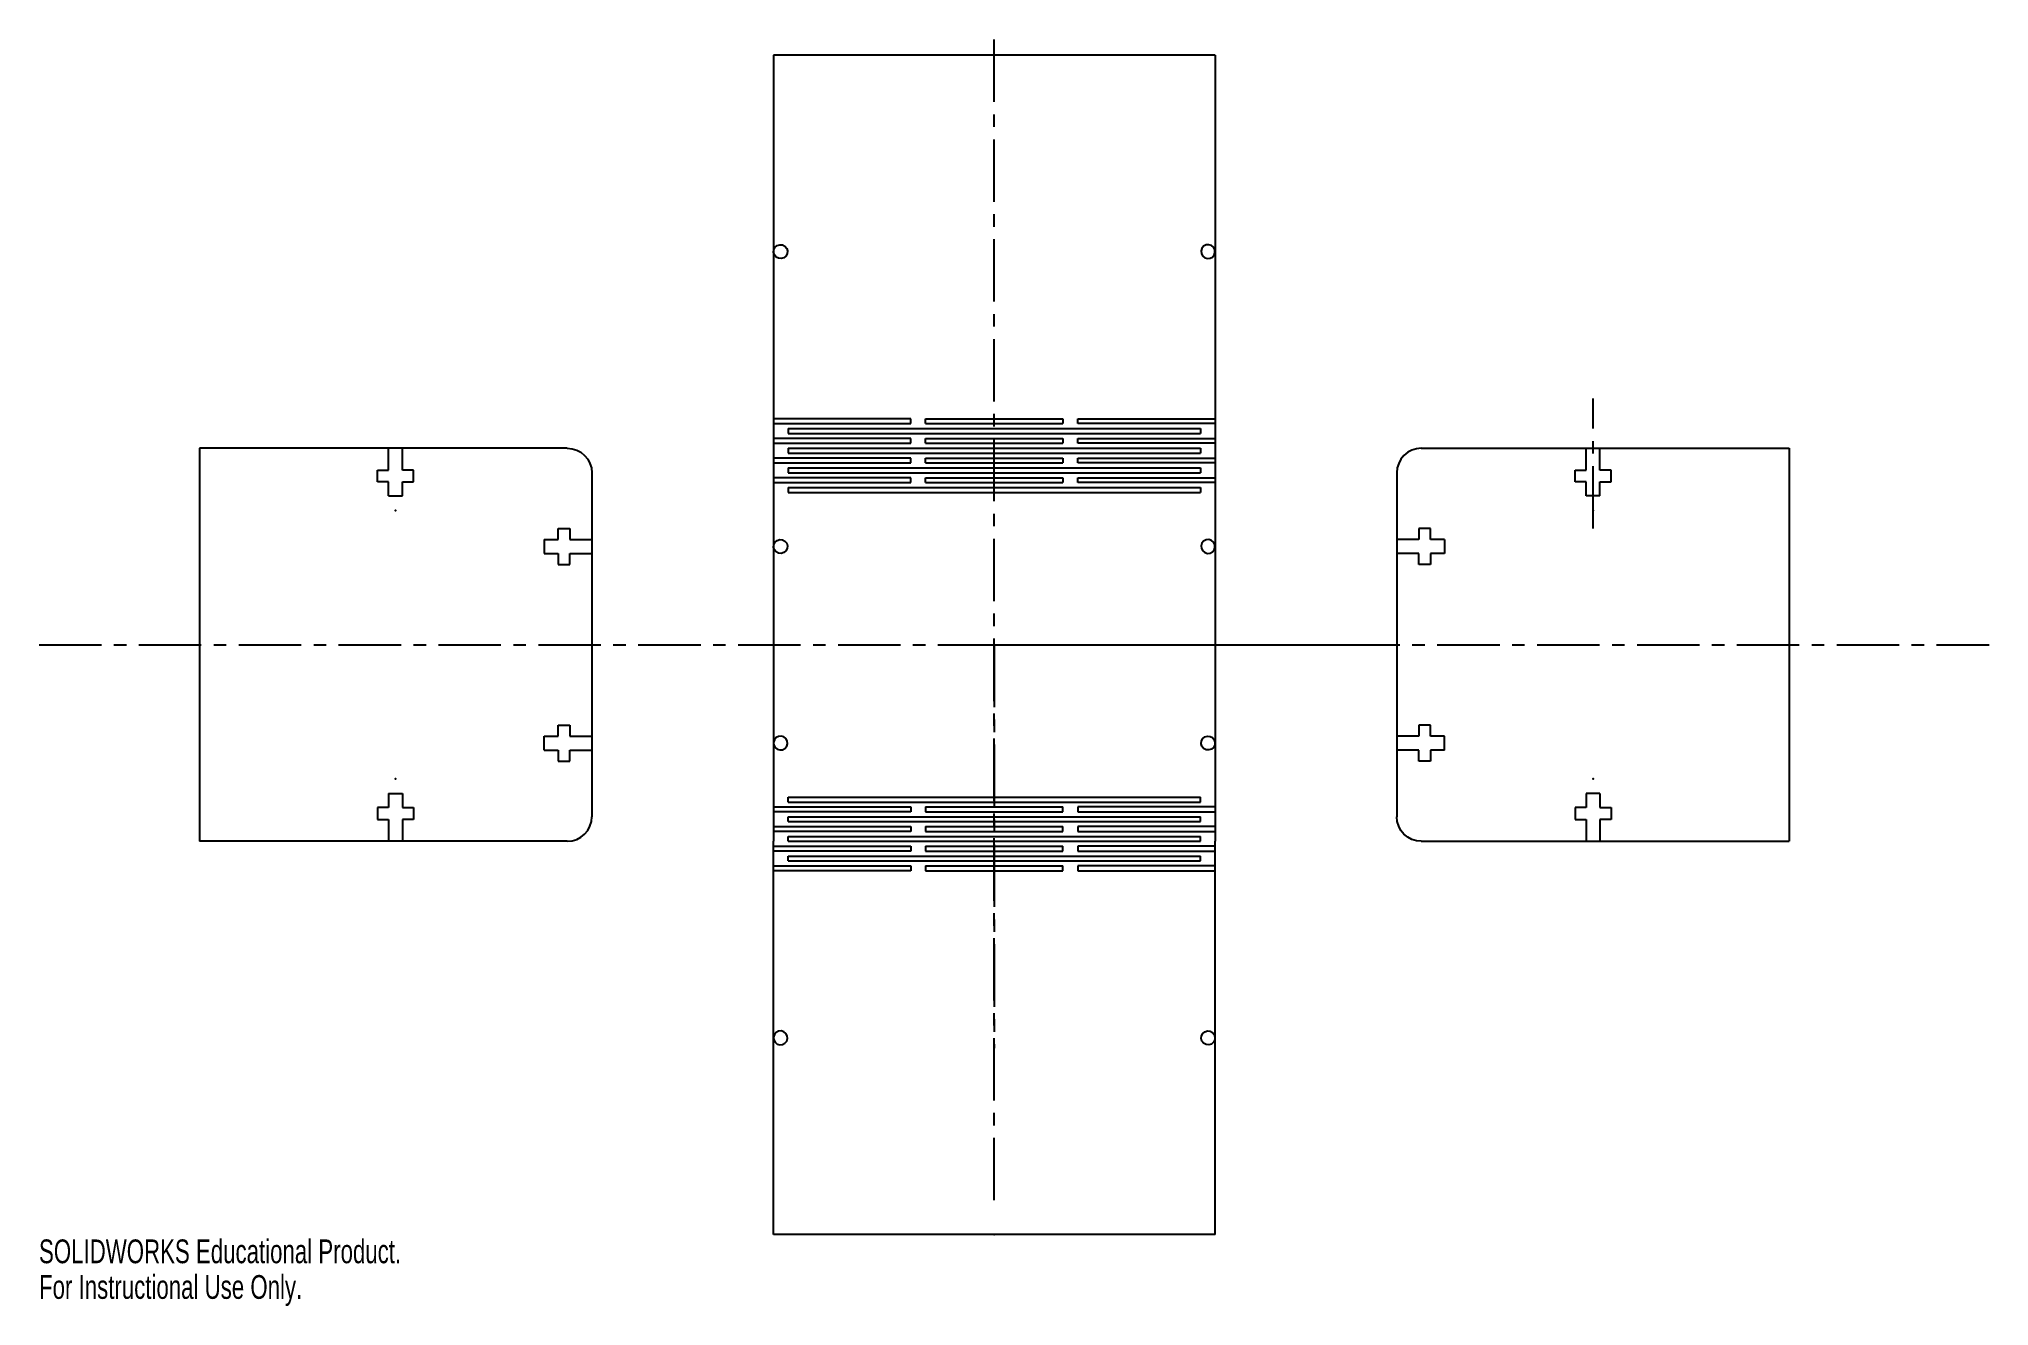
# Model space of a CAD drawing. Header units: millimetres. Extents: x -194 to 202, y -135 to 123.
import ezdxf

# ---------------------------------------------------------------- set-up
doc = ezdxf.new("R2010")
doc.units = ezdxf.units.MM
doc.header["$PDSIZE"] = -1
doc.linetypes.add('CENTERX2', pattern=[20.32, 12.7, -2.54, 2.54, -2.54])
doc.styles.add('SLDTEXTSTYLE0', font='TXT', dxfattribs={"width": 0.7})

msp = doc.modelspace()

# ---------------------------------------------------------------- linework, layer by layer
at = {"color": 7, "linetype": 'CENTERX2'}
for p, q in [((0, -113.05), (0, 123.27)), ((121.81, 23.66), (121.81, 50.12)), ((-194.36, 0), (202.38, 0)), ((0, 0), (81.89, 0)), ((0, 0), (0, -82.05))]:
    msp.add_line(p, q, dxfattribs=at)
at = {"color": 7, "linetype": 'Continuous'}
for p, q in [((44.91, 120), (-44.91, 120)), ((-44.91, 120), (-44.91, 40)), ((44.91, 120), (44.91, 40)), ((-16.97, 46), (-44.91, 46)), ((-44.91, 45), (-16.97, 45)), ((-41.92, 44), (41.92, 44)), ((-41.92, 44), (-41.92, 43)), ((-16.97, 45), (-16.97, 46)), ((-13.97, 45), (-13.97, 46)), ((-13.97, 46), (13.97, 46)), ((-13.97, 45), (13.97, 45)), ((13.97, 46), (13.97, 45)), ((16.97, 45), (16.97, 46)), ((16.97, 46), (44.91, 46)), ((44.91, 45), (16.97, 45)), ((41.92, 44), (41.92, 43)), ((-161.73, 40), (-161.73, -40)), ((-86.88, 40), (-161.73, 40)), ((-123.23, 35.53), (-123.23, 40)), ((-120.39, 35.53), (-120.39, 40)), ((-16.97, 42), (-44.91, 42)), ((-44.91, 41), (-16.97, 41)), ((-44.91, 40), (-44.91, -40)), ((-41.92, 43), (41.92, 43)), ((-41.92, 40), (41.92, 40)), ((-41.92, 40), (-41.92, 39)), ((-16.97, 41), (-16.97, 42)), ((-13.97, 41), (-13.97, 42)), ((-13.97, 42), (13.97, 42)), ((-13.97, 41), (13.97, 41)), ((13.97, 42), (13.97, 41)), ((16.97, 41), (16.97, 42)), ((16.97, 42), (44.91, 42)), ((44.91, 41), (16.97, 41)), ((41.92, 40), (41.92, 39)), ((44.91, 40), (44.91, -40)), ((86.88, 40), (161.73, 40)), ((120.39, 35.53), (120.39, 40)), ((123.23, 35.53), (123.23, 40)), ((161.73, 40), (161.73, -40)), ((-16.97, 38), (-44.91, 38)), ((-44.91, 37), (-16.97, 37)), ((-41.92, 39), (41.92, 39)), ((-41.92, 36), (41.92, 36)), ((-41.92, 36), (-41.92, 35)), ((-16.97, 37), (-16.97, 38)), ((-13.97, 37), (-13.97, 38)), ((-13.97, 38), (13.97, 38)), ((-13.97, 37), (13.97, 37)), ((13.97, 38), (13.97, 37)), ((16.97, 37), (16.97, 38)), ((16.97, 38), (44.91, 38)), ((44.91, 37), (16.97, 37)), ((41.92, 36), (41.92, 35)), ((-125.47, 33.14), (-125.47, 35.53)), ((-125.47, 35.53), (-123.23, 35.53)), ((-123.23, 33.14), (-125.47, 33.14)), ((-123.23, 30.3), (-123.23, 33.14)), ((-118.15, 35.53), (-120.39, 35.53)), ((-120.39, 30.3), (-120.39, 33.14)), ((-120.39, 33.14), (-118.15, 33.14)), ((-118.15, 33.14), (-118.15, 35.53)), ((-81.89, 35), (-81.89, -35)), ((-16.97, 34), (-44.91, 34)), ((-44.91, 33), (-16.97, 33)), ((-41.92, 35), (41.92, 35)), ((-41.92, 32), (41.92, 32)), ((-41.92, 32), (-41.92, 31)), ((-16.97, 33), (-16.97, 34)), ((-13.97, 33), (-13.97, 34)), ((-13.97, 34), (13.97, 34)), ((-13.97, 33), (13.97, 33)), ((13.97, 34), (13.97, 33)), ((16.97, 33), (16.97, 34)), ((16.97, 34), (44.91, 34)), ((44.91, 33), (16.97, 33)), ((41.92, 32), (41.92, 31)), ((81.89, 35), (81.89, -35)), ((118.15, 35.53), (120.39, 35.53)), ((118.15, 33.14), (118.15, 35.53)), ((120.39, 33.14), (118.15, 33.14)), ((120.39, 30.3), (120.39, 33.14)), ((125.47, 35.53), (123.23, 35.53)), ((123.23, 33.14), (125.47, 33.14)), ((123.23, 30.3), (123.23, 33.14)), ((125.47, 33.14), (125.47, 35.53)), ((-123.23, 30.3), (-120.39, 30.3)), ((-41.92, 31), (41.92, 31)), ((123.23, 30.3), (120.39, 30.3)), ((-91.57, 21.42), (-91.57, 18.58)), ((-91.57, 21.42), (-88.74, 21.42)), ((-88.74, 21.42), (-88.74, 23.66)), ((-88.74, 23.66), (-86.35, 23.66)), ((-86.35, 23.66), (-86.35, 21.42)), ((-86.35, 21.42), (-81.89, 21.42)), ((86.35, 21.42), (81.89, 21.42)), ((86.35, 23.66), (86.35, 21.42)), ((88.74, 23.66), (86.35, 23.66)), ((88.74, 21.42), (88.74, 23.66)), ((91.57, 21.42), (88.74, 21.42)), ((91.57, 21.42), (91.57, 18.58)), ((-91.57, 18.58), (-88.74, 18.58)), ((-88.74, 18.58), (-88.74, 16.34)), ((-88.74, 16.34), (-86.35, 16.34)), ((-86.35, 16.34), (-86.35, 18.58)), ((-86.35, 18.58), (-81.89, 18.58)), ((86.35, 18.58), (81.89, 18.58)), ((86.35, 16.34), (86.35, 18.58)), ((88.74, 16.34), (86.35, 16.34)), ((88.74, 18.58), (88.74, 16.34)), ((91.57, 18.58), (88.74, 18.58)), ((-91.57, -18.58), (-88.74, -18.58)), ((-91.57, -21.42), (-91.57, -18.58)), ((-88.74, -16.34), (-86.35, -16.34)), ((-88.74, -18.58), (-88.74, -16.34)), ((-86.35, -16.34), (-86.35, -18.58)), ((-86.35, -18.58), (-81.89, -18.58)), ((86.35, -18.58), (81.89, -18.58)), ((88.74, -16.34), (86.35, -16.34)), ((86.35, -16.34), (86.35, -18.58)), ((88.74, -18.58), (88.74, -16.34)), ((91.57, -18.58), (88.74, -18.58)), ((91.57, -21.42), (91.57, -18.58)), ((-91.57, -21.42), (-88.74, -21.42)), ((-88.74, -21.42), (-88.74, -23.66)), ((-88.74, -23.66), (-86.35, -23.66)), ((-86.35, -21.42), (-81.89, -21.42)), ((-86.35, -23.66), (-86.35, -21.42)), ((86.35, -21.42), (81.89, -21.42)), ((86.35, -23.66), (86.35, -21.42)), ((88.74, -23.66), (86.35, -23.66)), ((91.57, -21.42), (88.74, -21.42)), ((88.74, -21.42), (88.74, -23.66)), ((-123.23, -30.3), (-123.23, -33.14)), ((-123.23, -30.3), (-120.39, -30.3)), ((-120.39, -30.3), (-120.39, -33.14)), ((-41.92, -31), (41.92, -31)), ((-41.92, -32), (-41.92, -31)), ((41.92, -32), (41.92, -31)), ((123.23, -30.3), (120.39, -30.3)), ((120.39, -30.3), (120.39, -33.14)), ((123.23, -30.3), (123.23, -33.14)), ((-125.47, -33.14), (-125.47, -35.53)), ((-123.23, -33.14), (-125.47, -33.14)), ((-125.47, -35.53), (-123.23, -35.53)), ((-123.23, -35.53), (-123.23, -40)), ((-120.39, -33.14), (-118.15, -33.14)), ((-120.39, -35.53), (-120.39, -40)), ((-118.15, -35.53), (-120.39, -35.53)), ((-118.15, -33.14), (-118.15, -35.53)), ((-44.91, -33), (-16.97, -33)), ((-16.97, -34), (-44.91, -34)), ((-41.92, -32), (41.92, -32)), ((-41.92, -35), (41.92, -35)), ((-41.92, -36), (-41.92, -35)), ((-16.97, -33), (-16.97, -34)), ((-13.97, -33), (-13.97, -34)), ((-13.97, -33), (13.97, -33)), ((-13.97, -34), (13.97, -34)), ((13.97, -34), (13.97, -33)), ((16.97, -33), (16.97, -34)), ((44.91, -33), (16.97, -33)), ((16.97, -34), (44.91, -34)), ((41.92, -36), (41.92, -35)), ((120.39, -33.14), (118.15, -33.14)), ((118.15, -33.14), (118.15, -35.53)), ((118.15, -35.53), (120.39, -35.53)), ((120.39, -35.53), (120.39, -40)), ((123.23, -33.14), (125.47, -33.14)), ((125.47, -35.53), (123.23, -35.53)), ((123.23, -35.53), (123.23, -40)), ((125.47, -33.14), (125.47, -35.53)), ((-44.91, -37), (-16.97, -37)), ((-16.97, -38), (-44.91, -38)), ((-41.92, -36), (41.92, -36)), ((-41.92, -39), (41.92, -39)), ((-41.92, -40), (-41.92, -39)), ((-16.97, -37), (-16.97, -38)), ((-13.97, -37), (-13.97, -38)), ((-13.97, -37), (13.97, -37)), ((-13.97, -38), (13.97, -38)), ((13.97, -38), (13.97, -37)), ((16.97, -37), (16.97, -38)), ((44.91, -37), (16.97, -37)), ((16.97, -38), (44.91, -38)), ((41.92, -40), (41.92, -39)), ((-86.88, -40), (-161.73, -40)), ((-44.91, -120), (-44.91, -40)), ((-44.91, -41), (-16.97, -41)), ((-16.97, -42), (-44.91, -42)), ((-41.92, -40), (41.92, -40)), ((-41.92, -43), (41.92, -43)), ((-41.92, -44), (-41.92, -43)), ((-16.97, -41), (-16.97, -42)), ((-13.97, -41), (-13.97, -42)), ((-13.97, -41), (13.97, -41)), ((-13.97, -42), (13.97, -42)), ((13.97, -42), (13.97, -41)), ((16.97, -41), (16.97, -42)), ((44.91, -41), (16.97, -41)), ((16.97, -42), (44.91, -42)), ((41.92, -44), (41.92, -43)), ((44.91, -120), (44.91, -40)), ((86.88, -40), (161.73, -40)), ((-44.91, -45), (-16.97, -45)), ((-16.97, -46), (-44.91, -46)), ((-41.92, -44), (41.92, -44)), ((-16.97, -45), (-16.97, -46)), ((-13.97, -45), (-13.97, -46)), ((-13.97, -45), (13.97, -45)), ((-13.97, -46), (13.97, -46)), ((13.97, -46), (13.97, -45)), ((16.97, -45), (16.97, -46)), ((44.91, -45), (16.97, -45)), ((16.97, -46), (44.91, -46)), ((44.91, -120), (-44.91, -120))]:
    msp.add_line(p, q, dxfattribs=at)
at = {"color": 7, "linetype": 'Continuous', "flags": 128}
for points in [[(-44.85, 80.42), (-44.59, 80.9), (-44.16, 81.25), (-43.63, 81.41), (-43.08, 81.36), (-42.59, 81.1), (-42.24, 80.67), (-42.08, 80.14), (-42.14, 79.58), (-42.4, 79.1), (-42.83, 78.75), (-43.36, 78.59), (-43.91, 78.64), (-44.39, 78.9), (-44.74, 79.33), (-44.9, 79.86), (-44.85, 80.42)], [(44.85, 80.42), (44.59, 80.9), (44.16, 81.25), (43.63, 81.41), (43.08, 81.36), (42.59, 81.1), (42.24, 80.67), (42.08, 80.14), (42.14, 79.58), (42.4, 79.1), (42.83, 78.75), (43.36, 78.59), (43.91, 78.64), (44.39, 78.9), (44.74, 79.33), (44.9, 79.86), (44.85, 80.42)], [(-86.88, 40), (-85.9, 39.9), (-84.97, 39.62), (-84.11, 39.16), (-83.35, 38.54), (-82.73, 37.78), (-82.27, 36.91), (-81.98, 35.98), (-81.89, 35)], [(86.88, 40), (85.9, 39.9), (84.97, 39.62), (84.11, 39.16), (83.35, 38.54), (82.73, 37.78), (82.27, 36.91), (81.98, 35.98), (81.89, 35)], [(-44.85, 20.42), (-44.59, 20.9), (-44.16, 21.25), (-43.63, 21.41), (-43.08, 21.36), (-42.59, 21.1), (-42.24, 20.67), (-42.08, 20.14), (-42.14, 19.58), (-42.4, 19.1), (-42.83, 18.75), (-43.36, 18.59), (-43.91, 18.64), (-44.39, 18.9), (-44.74, 19.33), (-44.9, 19.86), (-44.85, 20.42)], [(44.85, 20.42), (44.59, 20.9), (44.16, 21.25), (43.63, 21.41), (43.08, 21.36), (42.59, 21.1), (42.24, 20.67), (42.08, 20.14), (42.14, 19.58), (42.4, 19.1), (42.83, 18.75), (43.36, 18.59), (43.91, 18.64), (44.39, 18.9), (44.74, 19.33), (44.9, 19.86), (44.85, 20.42)], [(-44.85, -20.42), (-44.59, -20.9), (-44.16, -21.25), (-43.63, -21.41), (-43.08, -21.36), (-42.59, -21.1), (-42.24, -20.67), (-42.08, -20.14), (-42.14, -19.58), (-42.4, -19.1), (-42.83, -18.75), (-43.36, -18.59), (-43.91, -18.64), (-44.39, -18.9), (-44.74, -19.33), (-44.9, -19.86), (-44.85, -20.42)], [(44.85, -20.42), (44.59, -20.9), (44.16, -21.25), (43.63, -21.41), (43.08, -21.36), (42.59, -21.1), (42.24, -20.67), (42.08, -20.14), (42.14, -19.58), (42.4, -19.1), (42.83, -18.75), (43.36, -18.59), (43.91, -18.64), (44.39, -18.9), (44.74, -19.33), (44.9, -19.86), (44.85, -20.42)], [(-86.88, -40), (-85.9, -39.9), (-84.97, -39.62), (-84.11, -39.16), (-83.35, -38.54), (-82.73, -37.78), (-82.27, -36.91), (-81.98, -35.98), (-81.89, -35)], [(86.88, -40), (85.9, -39.9), (84.97, -39.62), (84.11, -39.16), (83.35, -38.54), (82.73, -37.78), (82.27, -36.91), (81.98, -35.98), (81.89, -35)], [(-44.85, -80.42), (-44.59, -80.9), (-44.16, -81.25), (-43.63, -81.41), (-43.08, -81.36), (-42.59, -81.1), (-42.24, -80.67), (-42.08, -80.14), (-42.14, -79.58), (-42.4, -79.1), (-42.83, -78.75), (-43.36, -78.59), (-43.91, -78.64), (-44.39, -78.9), (-44.74, -79.33), (-44.9, -79.86), (-44.85, -80.42)], [(44.85, -80.42), (44.59, -80.9), (44.16, -81.25), (43.63, -81.41), (43.08, -81.36), (42.59, -81.1), (42.24, -80.67), (42.08, -80.14), (42.14, -79.58), (42.4, -79.1), (42.83, -78.75), (43.36, -78.59), (43.91, -78.64), (44.39, -78.9), (44.74, -79.33), (44.9, -79.86), (44.85, -80.42)]]:
    msp.add_lwpolyline(points, dxfattribs=at)
at = {"color": 7, "linetype": 'Continuous'}
for p in [(0, 120), (0, 120), (-121.81, 27.3), (121.81, 27.3), (-161.73, 0), (-81.89, 0), (81.89, 0), (161.73, 0), (-121.81, -27.3), (121.81, -27.3), (0, -82.05), (0, -120)]:
    msp.add_point(p, dxfattribs=at)

# ---------------------------------------------------------------- texts
at = {"color": 7, "linetype": 'Continuous', "char_height": 4.8336, "attachment_point": 1, "style": 'SLDTEXTSTYLE0'}
for s, insert in [('SOLIDWORKS Educational Product.', (-194.36, -121.02)), ('For Instructional Use Only.', (-194.36, -128.27))]:
    msp.add_mtext(s, dxfattribs=dict(at, insert=insert))

doc.saveas('drawing.dxf')
